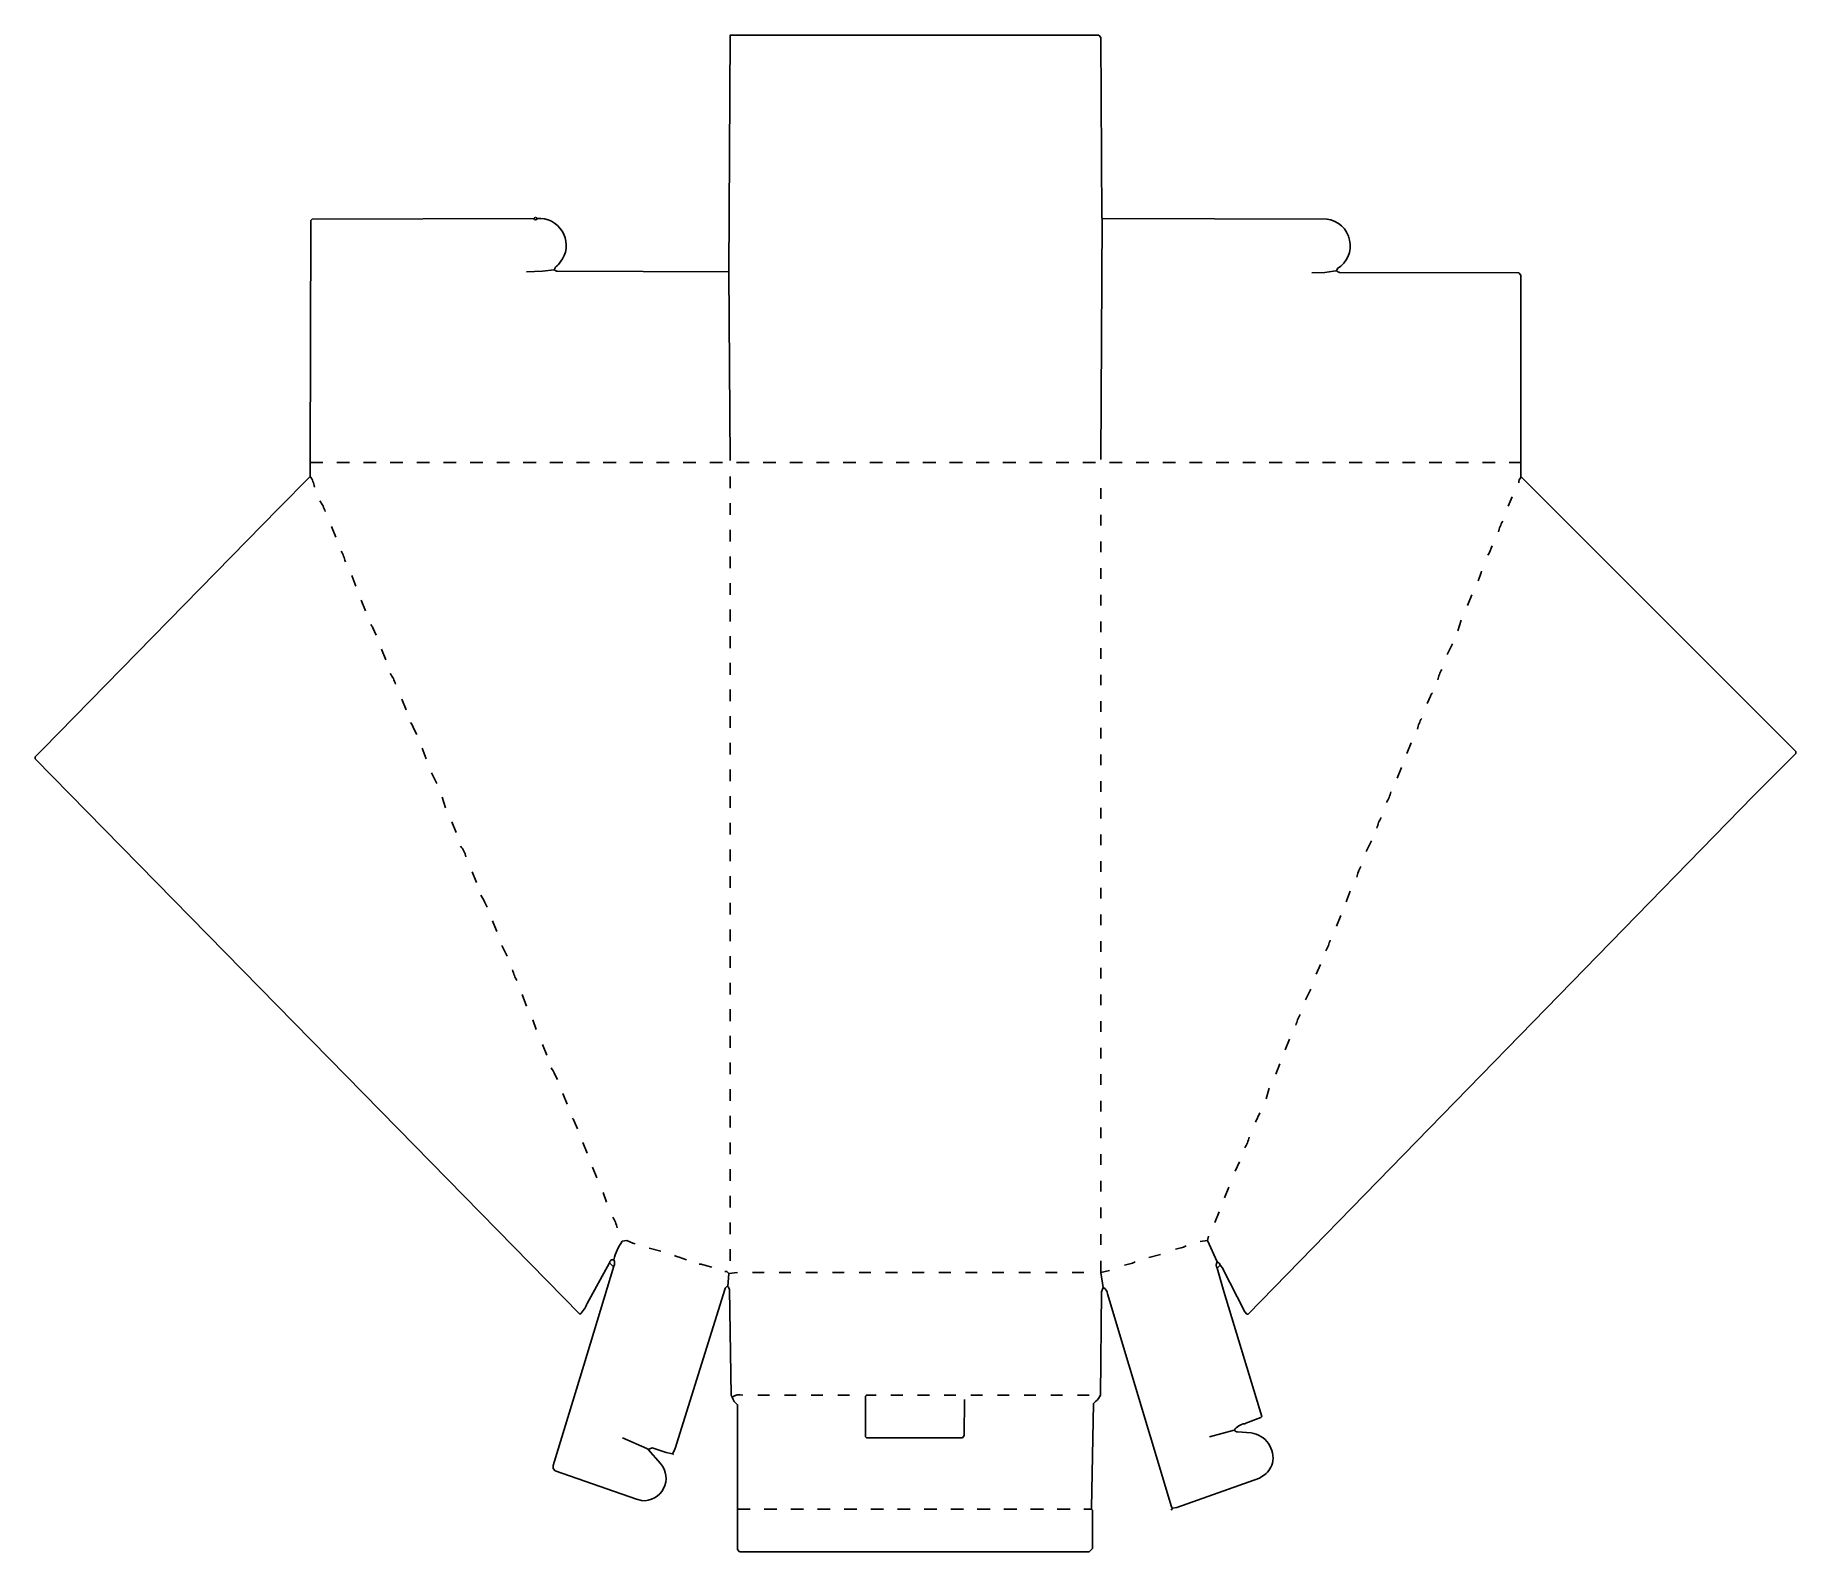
# Model space of a CAD drawing. Extents: x 86 to 1738, y 74 to 1497.
import ezdxf

# ---------------------------------------------------------------- set-up
doc = ezdxf.new("R2010")
doc.units = 0
doc.layers.get('0').update_dxf_attribs({"linetype": 'CONTINUOUS'})

msp = doc.modelspace()

# ---------------------------------------------------------------- linework, layer by layer
at = {"color": 250, "linetype": 'CONTINUOUS'}
for points in [[(738, 1098), (737, 1275), (738, 1497), (1084, 1497), (1086, 1495), (1086.8, 1325.9), (1087, 1325), (1086, 1099)], [(344, 1096), (356, 1096)], [(369, 1096), (381, 1096)], [(394, 1096), (406, 1096)], [(419, 1096), (431, 1096)], [(444, 1096), (456, 1096)], [(469, 1096), (481, 1096)], [(494, 1096), (506, 1096)], [(519, 1096), (531, 1096)], [(544, 1096), (556, 1096)], [(569, 1096), (581, 1096)], [(594, 1096), (606, 1096)], [(619, 1096), (631, 1096)], [(644, 1096), (656, 1096)], [(669, 1096), (681, 1096)], [(694, 1096), (706, 1096)], [(719, 1096), (731, 1096)], [(744, 1096), (756, 1096)], [(769, 1096), (781, 1096)], [(794, 1096), (806, 1096)], [(819, 1096), (831, 1096)], [(844, 1096), (856, 1096)], [(869, 1096), (881, 1096)], [(894, 1096), (906, 1096)], [(919, 1096), (931, 1096)], [(944, 1096), (956, 1096)], [(969, 1096), (981, 1096)], [(994, 1096), (1006, 1096)], [(1019, 1096), (1031, 1096)], [(1044, 1096), (1056, 1096)], [(1069, 1096), (1081, 1096)], [(1094, 1096), (1106, 1096)], [(1119, 1096), (1131, 1096)], [(1144, 1096), (1156, 1096)], [(1169, 1096), (1181, 1096)], [(1194, 1096), (1206, 1096)], [(1219, 1096), (1231, 1096)], [(1244, 1096), (1256, 1096)], [(1269, 1096), (1281, 1096)], [(1294, 1096), (1306, 1096)], [(1319, 1096), (1331, 1096)], [(1344, 1096), (1356, 1096)], [(1369, 1096), (1381, 1096)], [(1394, 1096), (1406, 1096)], [(1419, 1096), (1431, 1096)], [(1444, 1096), (1456, 1096)], [(1469, 1096), (1480, 1096)], [(738, 1072), (738, 1083)], [(738, 1047), (738, 1058)], [(1086, 1062), (1086, 1072)], [(1468, 1055), (1472, 1064)], [(1086, 1037), (1086, 1047)], [(368, 1026), (364, 1036)], [(738, 1022), (738, 1033)], [(738, 997), (738, 1008)], [(1086, 1012), (1086, 1022)], [(1086, 987), (1086, 997)], [(387, 980), (383, 990)], [(738, 972), (738, 983)], [(396, 957), (392, 967)], [(1086, 962), (1086, 972)], [(1430, 962), (1434, 972)], [(738, 947), (738, 958)], [(1086, 937), (1086, 947)], [(1421, 938), (1424, 948)], [(738, 922), (738, 933)], [(1411, 916), (1416, 926)], [(415, 911), (411, 921)], [(1086, 912), (1086, 922)], [(738, 897), (738, 908)], [(1086, 887), (1086, 897)], [(738, 872), (738, 883)], [(434, 864), (430, 874)], [(1086, 862), (1086, 872)], [(738, 847), (738, 858)], [(1086, 837), (1086, 847)], [(453, 818), (449, 828)], [(738, 822), (738, 833)], [(1373, 823), (1377, 833)], [(1086, 812), (1086, 822)], [(1364, 800), (1368, 810)], [(463, 795), (458, 805)], [(738, 797), (738, 808)], [(1086, 787), (1086, 797)], [(471, 772), (468, 782)], [(738, 772), (738, 783)], [(1086, 762), (1086, 772)], [(481, 749), (477, 759)], [(738, 747), (738, 758)], [(1086, 737), (1086, 747)], [(738, 722), (738, 733)], [(1335, 731), (1340, 741)], [(500, 702), (496, 712)], [(1086, 712), (1086, 722)], [(738, 697), (738, 708)], [(1086, 687), (1086, 697)], [(1316, 684), (1320, 694)], [(738, 672), (738, 683)], [(519, 656), (515, 666)], [(1086, 662), (1086, 672)], [(1307, 661), (1311, 671)], [(738, 647), (738, 658)], [(1086, 637), (1086, 647)], [(529, 633), (524, 643)], [(738, 622), (738, 633)], [(1086, 612), (1086, 622)], [(1288, 616), (1292, 625)], [(547, 586), (543, 597)], [(738, 597), (738, 608)], [(1086, 587), (1086, 597)], [(1278, 592), (1283, 602)], [(738, 572), (738, 583)], [(556, 564), (553, 573)], [(1086, 562), (1086, 572)], [(566, 540), (562, 550)], [(738, 547), (738, 558)], [(1086, 537), (1086, 547)], [(1259, 545), (1263, 555)], [(738, 522), (738, 533)], [(1250, 522), (1254, 532)], [(1086, 512), (1086, 522)], [(585, 494), (581, 504)], [(738, 497), (738, 508)], [(1086, 487), (1086, 497)], [(1241, 499), (1244, 509)], [(738, 472), (738, 483)], [(1231, 477), (1235, 486)], [(1086, 462), (1086, 472)], [(604, 448), (600, 458)], [(738, 447), (738, 458)], [(1086, 437), (1086, 447)], [(613, 425), (609, 435)], [(738, 422), (738, 433)], [(1212, 431), (1216, 440)], [(1086, 412), (1086, 422)], [(1202, 406), (1206, 416)], [(622, 402), (619, 411)], [(738, 397), (738, 408)], [(1086, 387), (1086, 397)], [(738, 372), (738, 383)], [(1193, 383), (1197, 393)], [(1086, 362), (1086, 372)], [(1179, 365), (1186, 366)], [(673, 356), (662, 359)], [(738, 347), (738, 358)], [(1131, 350), (1142, 353)], [(733, 337), (735, 337), (737, 335), (745, 336)], [(759, 336), (770, 336)], [(784, 336), (795, 336)], [(809, 336), (820, 336)], [(834, 336), (845, 336)], [(859, 336), (870, 336)], [(884, 336), (895, 336)], [(909, 336), (920, 336)], [(934, 336), (945, 336)], [(959, 336), (970, 336)], [(984, 336), (995, 336)], [(1009, 336), (1020, 336)], [(1034, 336), (1045, 336)], [(1059, 336), (1070, 336)], [(1086, 336), (1094, 338)], [(764, 221), (775, 221)], [(789, 221), (800, 221)], [(814, 221), (825, 221)], [(839, 221), (850, 221)], [(889, 221), (900, 221)], [(914, 221), (925, 221)], [(939, 221), (950, 221)], [(964, 221), (975, 221)], [(989, 221), (1000, 221)], [(1014, 221), (1025, 221)], [(1039, 221), (1050, 221)], [(1064, 221), (1075, 221)], [(685, 165), (684, 166), (678.1, 167.3), (665, 171.5), (661, 170)], [(745, 114), (757, 114)], [(770, 114), (782, 114)], [(795, 114), (807, 114)], [(820, 114), (832, 114)], [(845, 114), (857, 114)], [(870, 114), (882, 114)], [(895, 114), (907, 114)], [(920, 114), (932, 114)], [(945, 114), (957, 114)], [(970, 114), (982, 114)], [(995, 114), (1007, 114)], [(1020, 114), (1032, 114)], [(1045, 114), (1057, 114)], [(1070, 114), (1077, 114)]]:
    msp.add_lwpolyline(points, dxfattribs=at)
for points in [[(348, 1073, 0.125315), (344, 1083), (344, 1096), (344.497797, 1322.997817), (346.002381, 1324.502404), (554, 1325, 0.720759), (557, 1325, -0.606479), (580.8, 1287.1), (577, 1282), (576, 1281, 0.150174), (573, 1277)], [(554, 1325, -0.720759), (557, 1325)], [(1307, 1276), (1308, 1278, 0.703241), (1297.997653, 1324.50237), (1087, 1325)], [(547, 1275), (561.970817, 1275.466926), (573, 1277, 0.141604), (576.003067, 1275.496895), (737, 1275)], [(1478, 1077, -0.165541), (1480, 1082), (1480, 1096), (1480, 1272), (1478, 1274), (1310.002941, 1274.497024, -0.145079), (1307, 1276), (1304.088235, 1275.647059), (1295.964706, 1274.458824), (1284, 1274)], [(344, 1083), (314.2, 1052.9), (93, 827), (86, 820), (86, 818), (426.249949, 471.24495), (597, 297, 0.143299), (603.8, 307.1), (625, 345, -0.511311), (629, 348, -0.099916), (636.9, 365.3), (641, 366), (646.9, 363.7), (649, 363)], [(1187, 370), (1186, 366), (1195, 346, -0.226662), (1198, 343), (1199.769231, 340.846154), (1221, 299), (1223, 297), (1224, 297), (1698, 783), (1701, 786), (1738, 823), (1738, 825), (1481, 1082), (1480, 1082)], [(358, 1050, 0.111656), (353, 1060)], [(1459, 1031, -0.081845), (1463, 1041)], [(377, 1003, 0.081845), (373, 1013)], [(1449, 1009, 0.07869), (1453, 1018)], [(1440, 985), (1441.8, 990.1, 0.113888), (1443, 994)], [(406, 934), (402.7, 940.9, 0.089945), (401, 944)], [(424, 888, 0.111656), (419, 898)], [(1402, 892, -0.081845), (1406, 902)], [(1392, 870), (1395.3, 876.9, -0.089945), (1397, 880)], [(444, 841), (441.3, 846.1, 0.143381), (438, 852)], [(1383, 846, -0.081845), (1387, 856)], [(1354, 777, 0.081845), (1358, 787)], [(1345, 753, -0.081845), (1349, 763)], [(490, 726, 0.147268), (485, 736)], [(1326, 707, -0.081845), (1330, 717)], [(510, 679), (507.7, 683.9, 0.09486), (504, 690)], [(1297, 638, 0.081845), (1301, 648)], [(538, 610, -0.081845), (534, 620)], [(1269, 568, -0.081845), (1273, 578)], [(576, 517), (573.7, 521.9, 0.09486), (570, 528)], [(595, 471), (591.7, 477.9, 0.089945), (590, 481)], [(1221, 453, 0.081845), (1225, 463)], [(632, 378, 0.081845), (628, 388)], [(629, 348, -0.231745), (629, 342), (600.7, 249.1), (572, 155), (572, 152), (574, 150), (650.076923, 123.384615), (655, 122, 0.677888), (672.750799, 156.769968), (661, 170), (659.9, 170.8), (637, 181)], [(697, 348), (690.088235, 350.352941, -0.081676), (686, 352)], [(737, 335), (736, 323, -0.141213), (737.505049, 319.99505), (738.979814, 221.019402), (740, 219, 0.182228), (745, 212), (745, 114), (745, 76), (747, 74), (1075, 74), (1077, 76), (1078, 77), (1078, 113), (1077, 114), (1077.2, 114.9), (1079, 213), (1081, 215, 0.132829), (1085.505154, 221.005049), (1086.494846, 317.994951), (1088, 322), (1086, 336), (1086, 347)], [(1156, 358, 0.084719), (1166, 361)], [(1108, 343, 0.084719), (1118, 346)], [(1188, 182), (1211, 188, -0.220102), (1220.9, 194.2), (1222.1, 194.7), (1236, 200), (1237, 201), (1201.3, 318.1), (1195, 340, -0.25), (1195, 346)], [(684, 166, 0.076612), (687.7, 175.1), (733.3, 320.9, -0.286047), (736, 323)], [(1152, 113), (1153, 115), (1152.3, 116.1), (1092.3, 316.1, 0.215982), (1088, 322)], [(1153, 115), (1157.1, 115.7), (1234.9, 143.2), (1237.9, 145.2, 0.179957), (1247, 157, 0.432786), (1226.967005, 185.538071), (1214.032995, 186.461929, -0.135915), (1211, 188)]]:
    msp.add_lwpolyline(points, format="xyb", dxfattribs=at)
at = {"color": 37, "linetype": 'CONTINUOUS'}
msp.add_lwpolyline([(629, 342), (628, 342), (625, 345)], dxfattribs=at)
at = {"color": 27, "linetype": 'CONTINUOUS'}
for points in [[(721, 341), (716.1, 342.3, 0.070456), (709, 344)], [(740, 219, -0.23154), (750, 221)]]:
    msp.add_lwpolyline(points, format="xyb", dxfattribs=at)
at = {"color": 251, "linetype": 'CONTINUOUS'}
for points in [[(1195, 340), (1198, 343)], [(875, 221), (866, 221), (865, 220), (865, 182), (866, 181), (956, 181), (957.514682, 183.013866), (958, 217)]]:
    msp.add_lwpolyline(points, dxfattribs=at)

doc.saveas('drawing.dxf')
